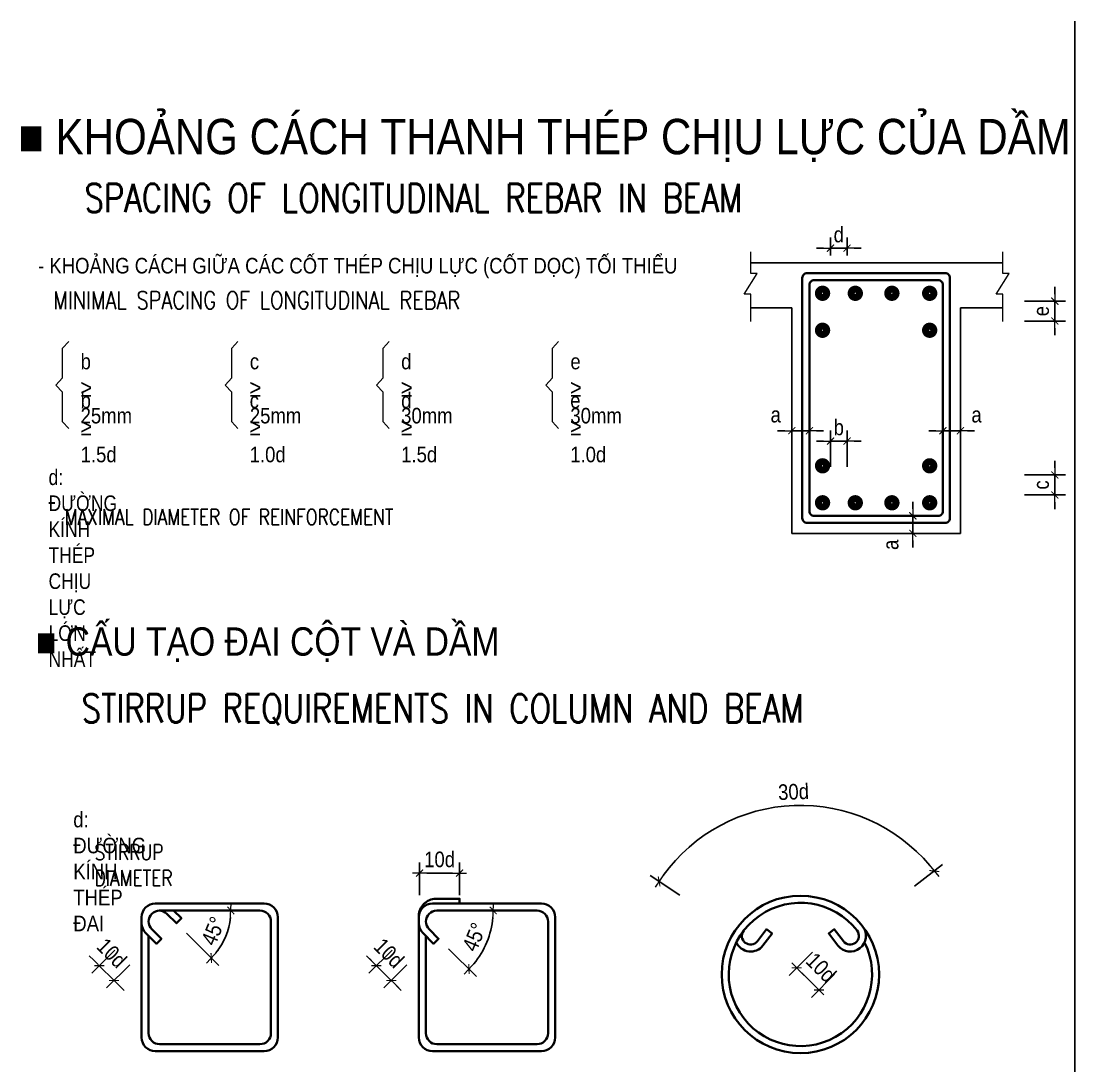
# Model space of a CAD drawing. Header units: millimetres. Extents: x 408913 to 1237273, y -191467 to -86666.
# Drawn here: x 593163 to 608037, y -145087 to -130337 of the extents above; entities that cross this region are included whole.
import ezdxf
from ezdxf.enums import TextEntityAlignment as Align

# ---------------------------------------------------------------- set-up
doc = ezdxf.new("R2010")
doc.units = ezdxf.units.MM
doc.header["$LTSCALE"] = 35
doc.header["$PDMODE"] = 3
for name, color, linetype, lineweight in [('02DIM', 1, 'Continuous', 18), ('03BORDER', 3, 'Continuous', 25), ('NDC_S_DIM', 1, 'Continuous', 9), ('NDC_S_ENG TEXT', 2, 'Continuous', 9), ('NDC_S_REBAR', 4, 'Continuous', 35), ('NDC_S_VN TEXT', 7, 'Continuous', 9)]:
    doc.layers.add(name, color=color, linetype=linetype, lineweight=lineweight)
doc.layers.add('DIM', color=1, linetype='Continuous')
doc.layers.add('STR.Dim_F-CL-B', color=8, linetype='Continuous')
doc.styles.add('NDC_ARIAL', font='arial.ttf', dxfattribs={"width": 0.85})
doc.styles.add('NDC_ROMANS', font='romans.shx', dxfattribs={"width": 0.8})
doc.dimstyles.new('NDC_1-100', dxfattribs={"dimscale": 100, "dimtxt": 2.2, "dimasz": 1, "dimexe": 1.5, "dimexo": 2, "dimgap": 0.8, "dimtad": 1, "dimdec": 0, "dimdsep": 46, "dimtxsty": 'NDC_ARIAL', "dimblk": 'DIMMARK', "dimcen": 49999.938995, "dimdle": 1.5, "dimclrd": 1, "dimclre": 1, "dimclrt": 3, "dimadec": 0, "dimazin": 0, "dimtfac": 1, "dimtdec": 0, "dimtix": 1, "dimtmove": 2, "dimatfit": 3, "dimfxl": 1, "dimarcsym": 0})

# ---------------------------------------------------------------- blocks, each defined once
blk = doc.blocks.new('DIMMARK')
at = {"layer": 'NDC_S_DIM', "color": 1}
blk.add_line((-1.5, 0), (1, 0), dxfattribs=at)
at = {"layer": 'NDC_S_DIM', "color": 2, "const_width": 0.15}
blk.add_lwpolyline([(-0.5, -0.5), (0.5, 0.5)], dxfattribs=at)
blk = doc.blocks.new('*D220')
at = {"layer": 'DEFPOINTS', "color": 0, "ltscale": 30, "transparency": 16777216}
for p in [(605367, -137322), (605367, -137569), (605749, -137569)]:
    blk.add_point(p, dxfattribs=at)
at = {"layer": 'DIM', "color": 1, "lineweight": -2, "ltscale": 30, "transparency": 16777216}
for p, q in [((605749, -137222), (605749, -137122)), ((605567, -137322), (605899, -137322)), ((605749, -137322), (605749, -137569)), ((605567, -137569), (605899, -137569)), ((605749, -137669), (605749, -137769))]:
    blk.add_line(p, q, dxfattribs=at)
at = {"layer": 'DIM', "color": 1, "lineweight": -2, "ltscale": 30, "transparency": 16777216, "xscale": 100, "yscale": 100, "zscale": 100}
for p, rotation in [((605749, -137322), 270), ((605749, -137569), 90)]:
    blk.add_blockref('DIMMARK', p, dxfattribs=dict(at, rotation=rotation))
at = {"layer": 'DIM', "color": 3, "ltscale": 30, "transparency": 16777216, "insert": (605437, -137731), "char_height": 220, "attachment_point": 5, "rotation": 90, "style": 'NDC_ARIAL'}
blk.add_mtext('a', dxfattribs=at)
blk = doc.blocks.new('*D221')
at = {"layer": 'DEFPOINTS', "color": 0, "ltscale": 30, "transparency": 16777216}
for p in [(604041, -135644), (604289, -135644), (604041, -136120)]:
    blk.add_point(p, dxfattribs=at)
at = {"layer": 'DIM', "color": 1, "lineweight": -2, "ltscale": 30, "transparency": 16777216}
for p, q in [((604041, -135844), (604041, -136270)), ((604289, -135844), (604289, -136270)), ((603941, -136120), (603841, -136120)), ((604289, -136120), (604041, -136120)), ((604389, -136120), (604489, -136120))]:
    blk.add_line(p, q, dxfattribs=at)
at = {"layer": 'DIM', "color": 1, "lineweight": -2, "ltscale": 30, "transparency": 16777216, "xscale": 100, "yscale": 100, "zscale": 100}
blk.add_blockref('DIMMARK', (604041, -136120), dxfattribs=at)
at = {"layer": 'DIM', "color": 1, "lineweight": -2, "ltscale": 30, "transparency": 16777216, "xscale": 100, "yscale": 100, "zscale": 100, "rotation": 180}
blk.add_blockref('DIMMARK', (604289, -136120), dxfattribs=at)
at = {"layer": 'DIM', "color": 3, "ltscale": 30, "transparency": 16777216, "insert": (603814, -135895), "char_height": 220, "attachment_point": 5, "style": 'NDC_ARIAL'}
blk.add_mtext('a', dxfattribs=at)
blk = doc.blocks.new('*D222')
at = {"layer": 'DEFPOINTS', "color": 0, "ltscale": 30, "transparency": 16777216}
for p in [(607127, -136745), (607127, -137027), (607753, -137027)]:
    blk.add_point(p, dxfattribs=at)
at = {"layer": 'DIM', "color": 1, "lineweight": -2, "ltscale": 30, "transparency": 16777216}
for p, q in [((607753, -136645), (607753, -136545)), ((607327, -136745), (607903, -136745)), ((607753, -136745), (607753, -137027)), ((607327, -137027), (607903, -137027)), ((607753, -137127), (607753, -137227))]:
    blk.add_line(p, q, dxfattribs=at)
at = {"layer": 'DIM', "color": 1, "lineweight": -2, "ltscale": 30, "transparency": 16777216, "xscale": 100, "yscale": 100, "zscale": 100}
for p, rotation in [((607753, -136745), 270), ((607753, -137027), 90)]:
    blk.add_blockref('DIMMARK', p, dxfattribs=dict(at, rotation=rotation))
at = {"layer": 'DIM', "color": 3, "ltscale": 30, "transparency": 16777216, "insert": (607561, -136886), "char_height": 220, "attachment_point": 5, "rotation": 90, "style": 'NDC_ARIAL'}
blk.add_mtext('c', dxfattribs=at)
blk = doc.blocks.new('*D223')
at = {"layer": 'DEFPOINTS', "color": 0, "ltscale": 30, "transparency": 16777216}
for p in [(606173, -135644), (606420, -135644), (606420, -136120)]:
    blk.add_point(p, dxfattribs=at)
at = {"layer": 'DIM', "color": 1, "lineweight": -2, "ltscale": 30, "transparency": 16777216}
for p, q in [((606173, -135844), (606173, -136270)), ((606420, -135844), (606420, -136270)), ((606073, -136120), (605973, -136120)), ((606173, -136120), (606420, -136120)), ((606520, -136120), (606620, -136120))]:
    blk.add_line(p, q, dxfattribs=at)
at = {"layer": 'DIM', "color": 1, "lineweight": -2, "ltscale": 30, "transparency": 16777216, "xscale": 100, "yscale": 100, "zscale": 100}
blk.add_blockref('DIMMARK', (606173, -136120), dxfattribs=at)
at = {"layer": 'DIM', "color": 1, "lineweight": -2, "ltscale": 30, "transparency": 16777216, "xscale": 100, "yscale": 100, "zscale": 100, "rotation": 180}
blk.add_blockref('DIMMARK', (606420, -136120), dxfattribs=at)
at = {"layer": 'DIM', "color": 3, "ltscale": 30, "transparency": 16777216, "insert": (606648, -135895), "char_height": 220, "attachment_point": 5, "style": 'NDC_ARIAL'}
blk.add_mtext('a', dxfattribs=at)
blk = doc.blocks.new('*D224')
at = {"layer": 'DEFPOINTS', "color": 0, "ltscale": 30, "transparency": 16777216}
for p in [(607127, -134291), (607753, -134291), (607127, -134572)]:
    blk.add_point(p, dxfattribs=at)
at = {"layer": 'DIM', "color": 1, "lineweight": -2, "ltscale": 30, "transparency": 16777216}
for p, q in [((607753, -134191), (607753, -134091)), ((607327, -134291), (607903, -134291)), ((607753, -134572), (607753, -134291)), ((607327, -134572), (607903, -134572)), ((607753, -134672), (607753, -134772))]:
    blk.add_line(p, q, dxfattribs=at)
at = {"layer": 'DIM', "color": 1, "lineweight": -2, "ltscale": 30, "transparency": 16777216, "xscale": 100, "yscale": 100, "zscale": 100}
for p, rotation in [((607753, -134291), 270), ((607753, -134572), 90)]:
    blk.add_blockref('DIMMARK', p, dxfattribs=dict(at, rotation=rotation))
at = {"layer": 'DIM', "color": 3, "ltscale": 30, "transparency": 16777216, "insert": (607561, -134432), "char_height": 220, "attachment_point": 5, "rotation": 90, "style": 'NDC_ARIAL'}
blk.add_mtext('e', dxfattribs=at)
blk = doc.blocks.new('*D225')
at = {"layer": 'DEFPOINTS', "color": 0, "ltscale": 30, "transparency": 16777216}
for p in [(604588, -133543), (604588, -133846), (604821, -133846)]:
    blk.add_point(p, dxfattribs=at)
at = {"layer": 'DIM', "color": 1, "lineweight": -2, "ltscale": 30, "transparency": 16777216}
for p, q in [((604588, -133646), (604588, -133393)), ((604821, -133646), (604821, -133393)), ((604488, -133543), (604388, -133543)), ((604821, -133543), (604588, -133543)), ((604921, -133543), (605021, -133543))]:
    blk.add_line(p, q, dxfattribs=at)
at = {"layer": 'DIM', "color": 1, "lineweight": -2, "ltscale": 30, "transparency": 16777216, "xscale": 100, "yscale": 100, "zscale": 100}
blk.add_blockref('DIMMARK', (604588, -133543), dxfattribs=at)
at = {"layer": 'DIM', "color": 1, "lineweight": -2, "ltscale": 30, "transparency": 16777216, "xscale": 100, "yscale": 100, "zscale": 100, "rotation": 180}
blk.add_blockref('DIMMARK', (604821, -133543), dxfattribs=at)
at = {"layer": 'DIM', "color": 3, "ltscale": 30, "transparency": 16777216, "insert": (604704, -133352), "char_height": 220, "attachment_point": 5, "style": 'NDC_ARIAL'}
blk.add_mtext('d', dxfattribs=at)
blk = doc.blocks.new('*D226')
at = {"layer": 'DEFPOINTS', "color": 0, "ltscale": 30, "transparency": 16777216}
for p in [(604588, -136267), (604588, -136828), (604821, -136828)]:
    blk.add_point(p, dxfattribs=at)
at = {"layer": 'DIM', "color": 1, "lineweight": -2, "ltscale": 30, "transparency": 16777216}
for p, q in [((604588, -136628), (604588, -136117)), ((604821, -136628), (604821, -136117)), ((604488, -136267), (604388, -136267)), ((604821, -136267), (604588, -136267)), ((604921, -136267), (605021, -136267))]:
    blk.add_line(p, q, dxfattribs=at)
at = {"layer": 'DIM', "color": 1, "lineweight": -2, "ltscale": 30, "transparency": 16777216, "xscale": 100, "yscale": 100, "zscale": 100}
blk.add_blockref('DIMMARK', (604588, -136267), dxfattribs=at)
at = {"layer": 'DIM', "color": 1, "lineweight": -2, "ltscale": 30, "transparency": 16777216, "xscale": 100, "yscale": 100, "zscale": 100, "rotation": 180}
blk.add_blockref('DIMMARK', (604821, -136267), dxfattribs=at)
at = {"layer": 'DIM', "color": 3, "ltscale": 30, "transparency": 16777216, "insert": (604704, -136075), "char_height": 220, "attachment_point": 5, "style": 'NDC_ARIAL'}
blk.add_mtext('b', dxfattribs=at)
blk = doc.blocks.new('*D231')
at = {"layer": 'DEFPOINTS', "color": 0, "ltscale": 30, "transparency": 16777216}
for p in [(598788, -142365), (598788, -142878), (599352, -142878)]:
    blk.add_point(p, dxfattribs=at)
at = {"layer": 'DIM', "color": 1, "lineweight": -2, "ltscale": 30, "transparency": 16777216}
for p, q in [((598788, -142678), (598788, -142215)), ((599352, -142678), (599352, -142215)), ((599252, -142365), (598888, -142365))]:
    blk.add_line(p, q, dxfattribs=at)
at = {"layer": 'DIM', "color": 1, "lineweight": -2, "ltscale": 30, "transparency": 16777216, "xscale": 100, "yscale": 100, "zscale": 100, "rotation": 180}
blk.add_blockref('DIMMARK', (598788, -142365), dxfattribs=at)
at = {"layer": 'DIM', "color": 1, "lineweight": -2, "ltscale": 30, "transparency": 16777216, "xscale": 100, "yscale": 100, "zscale": 100}
blk.add_blockref('DIMMARK', (599352, -142365), dxfattribs=at)
at = {"layer": 'DIM', "color": 3, "ltscale": 30, "transparency": 16777216, "insert": (599070, -142173), "char_height": 220, "attachment_point": 5, "style": 'NDC_ARIAL'}
blk.add_mtext('10d', dxfattribs=at)
blk = doc.blocks.new('*D232')
at = {"layer": 'DEFPOINTS', "color": 0, "ltscale": 30, "transparency": 16777216}
for p in [(594629, -143310), (594838, -143519), (594267, -143672)]:
    blk.add_point(p, dxfattribs=at)
at = {"layer": 'DIM', "color": 1, "lineweight": -2, "ltscale": 30, "transparency": 16777216}
for p, q in [((594487, -143451), (594160, -143778)), ((594196, -143601), (594125, -143531)), ((594475, -143881), (594267, -143672)), ((594696, -143660), (594369, -143987)), ((594546, -143952), (594617, -144022))]:
    blk.add_line(p, q, dxfattribs=at)
at = {"layer": 'DIM', "color": 1, "lineweight": -2, "ltscale": 30, "transparency": 16777216, "xscale": 100, "yscale": 100, "zscale": 100}
for p, rotation in [((594267, -143672), 315), ((594475, -143881), 135)]:
    blk.add_blockref('DIMMARK', p, dxfattribs=dict(at, rotation=rotation))
at = {"layer": 'DIM', "color": 3, "ltscale": 30, "transparency": 16777216, "insert": (594443, -143495), "char_height": 220, "attachment_point": 5, "rotation": 315, "style": 'NDC_ARIAL'}
blk.add_mtext('10d', dxfattribs=at)
blk = doc.blocks.new('*D234')
at = {"layer": 'DEFPOINTS', "color": 0, "ltscale": 30, "transparency": 16777216}
for p in [(604474, -143340), (604786, -143653), (604111, -143703)]:
    blk.add_point(p, dxfattribs=at)
at = {"layer": 'DIM', "color": 1, "lineweight": -2, "ltscale": 30, "transparency": 16777216}
for p, q in [((604332, -143482), (604005, -143809)), ((604353, -143944), (604182, -143773)), ((604645, -143794), (604318, -144121))]:
    blk.add_line(p, q, dxfattribs=at)
at = {"layer": 'DIM', "color": 1, "lineweight": -2, "ltscale": 30, "transparency": 16777216, "xscale": 100, "yscale": 100, "zscale": 100}
for p, rotation in [((604111, -143703), 135), ((604424, -144015), 315)]:
    blk.add_blockref('DIMMARK', p, dxfattribs=dict(at, rotation=rotation))
at = {"layer": 'DIM', "color": 3, "ltscale": 30, "transparency": 16777216, "insert": (604454, -143700), "char_height": 220, "attachment_point": 5, "rotation": 315, "style": 'NDC_ARIAL'}
blk.add_mtext('10d', dxfattribs=at)
blk = doc.blocks.new('*D235')
at = {"layer": 'DEFPOINTS', "color": 0, "ltscale": 30, "transparency": 16777216}
for p in [(595119, -142893), (596534, -142893), (595222, -142939), (595356, -143073), (595997, -143367)]:
    blk.add_point(p, dxfattribs=at)
at = {"layer": 'DIM', "color": 1, "lineweight": -2, "ltscale": 30, "transparency": 16777216}
blk.add_line((595498, -143215), (595953, -143670), dxfattribs=at)
blk.add_arc((595176, -142893), 948, 321.0466, 353.9534, dxfattribs=at)
at = {"layer": 'DIM', "color": 1, "lineweight": -2, "ltscale": 30, "transparency": 16777216, "xscale": 100, "yscale": 100, "zscale": 100}
for p, rotation in [((596124, -142893), 86.97669699945833), ((595847, -143564), 228.0233030006378)]:
    blk.add_blockref('DIMMARK', p, dxfattribs=dict(at, rotation=rotation))
at = {"layer": 'DIM', "color": 3, "ltscale": 30, "transparency": 16777216, "insert": (595875, -143183), "char_height": 220, "attachment_point": 5, "rotation": 67.5, "style": 'NDC_ARIAL'}
blk.add_mtext('45°', dxfattribs=at)
blk = doc.blocks.new('*D237')
at = {"layer": 'DEFPOINTS', "color": 0, "ltscale": 30, "transparency": 16777216}
for p in [(599031, -142893), (600446, -142893), (598921, -143158), (599056, -143292), (599670, -143478)]:
    blk.add_point(p, dxfattribs=at)
at = {"layer": 'DIM', "color": 1, "lineweight": -2, "ltscale": 30, "transparency": 16777216}
blk.add_line((599197, -143433), (599590, -143827), dxfattribs=at)
blk.add_arc((598657, -142893), 1169, 319.9007, 355.0993, dxfattribs=at)
at = {"layer": 'DIM', "color": 1, "lineweight": -2, "ltscale": 30, "transparency": 16777216, "xscale": 100, "yscale": 100, "zscale": 100}
for p, rotation in [((599827, -142893), 87.54966070367107), ((599484, -143720), 227.4503392964247)]:
    blk.add_blockref('DIMMARK', p, dxfattribs=dict(at, rotation=rotation))
at = {"layer": 'DIM', "color": 3, "ltscale": 30, "transparency": 16777216, "insert": (599560, -143268), "char_height": 220, "attachment_point": 5, "rotation": 67.5, "style": 'NDC_ARIAL'}
blk.add_mtext('45°', dxfattribs=at)
blk = doc.blocks.new('*D238')
at = {"layer": 'DEFPOINTS', "color": 0, "ltscale": 30, "transparency": 16777216}
for p in [(604820, -141501), (605616, -142673), (602628, -142785), (605163, -143023), (603106, -143100)]:
    blk.add_point(p, dxfattribs=at)
at = {"layer": 'DIM', "color": 1, "lineweight": -2, "ltscale": 30, "transparency": 16777216}
for p, q in [((605774, -142551), (606170, -142244)), ((602461, -142675), (602043, -142400))]:
    blk.add_line(p, q, dxfattribs=at)
blk.add_arc((604162, -143796), 2388, 40.0841, 144.2316, dxfattribs=at)
at = {"layer": 'DIM', "color": 1, "lineweight": -2, "ltscale": 30, "transparency": 16777216, "xscale": 100, "yscale": 100, "zscale": 100}
for p, rotation in [((606052, -142336), 308.8841620562364), ((602168, -142482), 235.4315813443112)]:
    blk.add_blockref('DIMMARK', p, dxfattribs=dict(at, rotation=rotation))
at = {"layer": 'DIM', "color": 3, "ltscale": 30, "transparency": 16777216, "insert": (604065, -141218), "char_height": 220, "attachment_point": 5, "rotation": 2.1579, "style": 'NDC_ARIAL'}
blk.add_mtext('30d', dxfattribs=at)
blk = doc.blocks.new('*D239')
at = {"layer": 'DEFPOINTS', "color": 0, "ltscale": 30, "transparency": 16777216}
for p in [(598541, -143310), (598750, -143519), (598179, -143672)]:
    blk.add_point(p, dxfattribs=at)
at = {"layer": 'DIM', "color": 1, "lineweight": -2, "ltscale": 30, "transparency": 16777216}
for p, q in [((598399, -143451), (598072, -143778)), ((598108, -143601), (598037, -143531)), ((598387, -143881), (598179, -143672)), ((598608, -143660), (598281, -143987)), ((598458, -143952), (598529, -144022))]:
    blk.add_line(p, q, dxfattribs=at)
at = {"layer": 'DIM', "color": 1, "lineweight": -2, "ltscale": 30, "transparency": 16777216, "xscale": 100, "yscale": 100, "zscale": 100}
for p, rotation in [((598179, -143672), 315), ((598387, -143881), 135)]:
    blk.add_blockref('DIMMARK', p, dxfattribs=dict(at, rotation=rotation))
at = {"layer": 'DIM', "color": 3, "ltscale": 30, "transparency": 16777216, "insert": (598355, -143495), "char_height": 220, "attachment_point": 5, "rotation": 315, "style": 'NDC_ARIAL'}
blk.add_mtext('10d', dxfattribs=at)

msp = doc.modelspace()

# ---------------------------------------------------------------- linework, layer by layer
at = {"layer": '02DIM'}
for points in [[(603463.8, -134577.1), (603463.8, -134191.2), (603367.4, -134191.2), (603550.9, -133899.7), (603463.8, -133899.7), (603463.8, -133596.9)], [(607021.1, -134577.1), (607021.1, -134191.2), (606924.8, -134191.2), (607108.3, -133899.7), (607021.1, -133899.7), (607021.1, -133596.9)]]:
    msp.add_lwpolyline(points, dxfattribs=at)
at = {"layer": '03BORDER'}
for p, q in [((603463.8, -133748.3), (607021.1, -133748.3)), ((603463.8, -134384.5), (604041.3, -134384.5)), ((604041.3, -137569.2), (604041.3, -134384.5)), ((606420.1, -137569.2), (606420.1, -134384.5)), ((606420.1, -134384.5), (607021.1, -134384.5)), ((604041.3, -137569.2), (606420.1, -137569.2))]:
    msp.add_line(p, q, dxfattribs=at)
at = {"layer": 'NDC_S_REBAR'}
for points in [[(604189.4, -133961.9), (604189.4, -137355.6, 0.4142136), (604254.9, -137421), (606206.5, -137421, 0.4142136), (606272, -137355.6), (606272, -133961.9, 0.4142136), (606206.5, -133896.4), (604254.9, -133896.4, 0.4142136)], [(606172.8, -134060.5, 0.4142136), (606108, -133995.7), (604353.4, -133995.7, 0.4142136), (604288.7, -134060.5), (604288.7, -137257, 0.4142136), (604353.4, -137321.8), (606108, -137321.8, 0.4142136), (606172.8, -137257)]]:
    msp.add_lwpolyline(points, format="xyb", close=True, dxfattribs=at)
at = {"layer": 'NDC_S_REBAR', "const_width": 100}
for points in [[(604532.8, -134180.1, 1), (604416.8, -134180.1, 1)], [(604994.9, -134180.1, 1), (604878.9, -134180.1, 1)], [(605511.4, -134180.1, 1), (605395.4, -134180.1, 1)], [(605928.6, -134180.1, -1), (606044.7, -134180.1, -1)], [(604532.8, -134702, 1), (604416.8, -134702, 1)], [(605928.6, -134702, -1), (606044.7, -134702, -1)], [(604532.8, -136615.5, -1), (604416.8, -136615.5, -1)], [(605928.6, -136615.5, 1), (606044.7, -136615.5, 1)], [(604532.8, -137137.4, -1), (604416.8, -137137.4, -1)], [(604994.9, -137137.4, -1), (604878.9, -137137.4, -1)], [(605511.4, -137137.4, -1), (605395.4, -137137.4, -1)], [(605928.6, -137137.4, 1), (606044.7, -137137.4, 1)]]:
    msp.add_lwpolyline(points, format="xyb", close=True, dxfattribs=at)
at = {"layer": 'NDC_S_REBAR'}
for points in [[(598876, -143252.6), (598876, -144625.8, 0.4142136), (599030.7, -144780.5), (600446.3, -144780.5, 0.4142136), (600601, -144625.8), (600601, -143048.2, 0.4142136), (600446.3, -142893.5), (599030.7, -142893.5, 0.4142136), (598876, -143048.2, 0.1989124), (598921.3, -143157.5), (599055.9, -143292.1), (598985.7, -143362.2), (598833.4, -143210, -0.1989124), (598776.8, -143073.3), (598776.8, -142969.8, -0.4142136), (599018.5, -142728.1), (599351.7, -142728.1), (599351.7, -142794.2)], [(594964, -143252.6), (594964, -144625.8, 0.4142136), (595118.7, -144780.5), (596534.3, -144780.5, 0.4142136), (596689, -144625.8), (596689, -143048.2, 0.4142136), (596534.3, -142893.5), (595118.7, -142893.5, 0.4142136), (594964, -143048.2, 0.1989124), (595009.3, -143157.5), (595143.9, -143292.1), (595073.7, -143362.2), (594921.4, -143210, -0.1989124), (594864.8, -143073.3), (594864.8, -142987.6, -0.4142136), (595058.1, -142794.2), (596594.9, -142794.2, -0.4142136), (596788.2, -142987.6), (596788.2, -144686.3, -0.4142136), (596594.9, -144879.7), (595058.1, -144879.7, -0.4142136), (594864.8, -144686.3), (594864.8, -143061.3)], [(595112.3, -142893.5, -0.1989124), (595221.6, -142938.8), (595356.2, -143073.3), (595426.3, -143003.1), (595316.7, -142893.5)], [(598776.8, -143061.3), (598776.8, -144686.3, 0.4142136), (598970.1, -144879.7), (600506.9, -144879.7, 0.4142136), (600700.2, -144686.3), (600700.2, -142987.6, 0.4142136), (600506.9, -142794.2), (598970.1, -142794.2, 0.4142136), (598776.8, -142987.6)], [(604962.4, -143177.5, 20.5241501), (605066.9, -143344)], [(603361.9, -143177.5, 1), (603554.5, -143326.3)]]:
    msp.add_lwpolyline(points, format="xyb", dxfattribs=at)
for points in [[(603633, -143387), (603762.9, -143218.9), (603684.3, -143158.2), (603554.5, -143326.3)], [(604691.3, -143387), (604561.4, -143218.9), (604640, -143158.2), (604769.8, -143326.3)]]:
    msp.add_lwpolyline(points, dxfattribs=at)
msp.add_circle((604162.1, -143795.7), 1110.5, dxfattribs=at)
for centre, radius, start, end in [((604866.1, -143251.9), 220.9, 217.68421, 37.68421), ((604866.1, -143251.9), 121.7, 217.68421, 37.68421), ((603458.2, -143251.9), 220.9, 204.64945, 322.31579)]:
    msp.add_arc(centre, radius, start, end, dxfattribs=at)
at = {"layer": 'NDC_S_VN TEXT'}
for points in [[(593836.4, -136089.3), (593749.7, -135996.9), (593749.7, -135575.2), (593655.1, -135474.7), (593749.7, -135374.2), (593749.7, -134952.5), (593836.4, -134860.2)], [(596224.7, -136089.3), (596138, -135996.9), (596138, -135575.2), (596043.4, -135474.7), (596138, -135374.2), (596138, -134952.5), (596224.7, -134860.2)], [(598360.4, -136089.3), (598273.7, -135996.9), (598273.7, -135575.2), (598179.1, -135474.7), (598273.7, -135374.2), (598273.7, -134952.5), (598360.4, -134860.2)], [(600748.7, -136089.3), (600662, -135996.9), (600662, -135575.2), (600567.4, -135474.7), (600662, -135374.2), (600662, -134952.5), (600748.7, -134860.2)]]:
    msp.add_lwpolyline(points, dxfattribs=at)
at = {"layer": 'STR.Dim_F-CL-B'}
msp.add_line((608036.6, -186337.2), (608036.6, -130337.2), dxfattribs=at)

# ---------------------------------------------------------------- texts
at = {"layer": 'NDC_S_ENG TEXT', "style": 'NDC_ROMANS', "width": 0.8}
for s, height, p in [('SPACING OF LONGITUDINAL REBAR IN BEAM', 400, (594058.1, -133032.9)), ('MINIMAL SPACING OF LONGITUDINAL REBAR ', 250, (593618.9, -134402.9)), ('MAXIMAL DIAMETER OF REINFORCEMENT', 220, (593779.8, -137447.9)), ('STIRRUP REQUIREMENTS IN COLUMN AND BEAM', 400, (594017.6, -140239.4))]:
    msp.add_text(s, height=height, dxfattribs=at).set_placement(p)
at = {"layer": 'NDC_S_ENG TEXT', "insert": (594200.8, -141959.2), "char_height": 220, "width": 0.75, "attachment_point": 1, "style": 'NDC_ROMANS'}
msp.add_mtext('STIRRUP DIAMETER', dxfattribs=at)
at = {"layer": 'NDC_S_VN TEXT', "style": 'NDC_ARIAL', "width": 0.85}
msp.add_text('■ KHOẢNG CÁCH THANH THÉP CHỊU LỰC CỦA DẦM', height=500, dxfattribs=at).set_placement((593127.7, -132218))
msp.add_text('- KHOẢNG CÁCH GIỮA CÁC CỐT THÉP CHỊU LỰC (CỐT DỌC) TỐI THIỂU', height=220, dxfattribs=at).set_placement((593403.1, -133790.5), align=Align.MIDDLE_LEFT)
at = {"layer": 'NDC_S_VN TEXT', "attachment_point": 1, "style": 'NDC_ARIAL'}
for s, insert, char_height, width in [('b {\\H1.083x;≥} 25mm', (594003.7, -135033.3), 220, 0.75), ('d {\\H1.083x;≥} 30mm', (598527.7, -135033.3), 220, 0.75), ('c {\\H1.083x;≥} 25mm', (596392, -135033.3), 220, 0.75), ('e {\\H1.083x;≥} 30mm', (600916, -135033.3), 220, 0.75), ('b {\\H1.083x;≥} 1.5d', (594003.7, -135581.9), 220, 0.75), ('c {\\H1.083x;≥} 1.0d', (596389.6, -135581.9), 220, 0.75), ('d {\\H1.083x;≥} 1.5d', (598527.7, -135581.9), 220, 0.75), ('e {\\H1.083x;≥} 1.0d', (600913.6, -135581.9), 220, 0.75), ('{\\fArial|b0|i0|c0|p34;\\W0.8;d: ĐƯỜNG KÍNH THÉP CHỊU LỰC LỚN NHẤT}', (593551.5, -136666.8), 220, 0.75), ('■ CẤU TẠO ĐAI CỘT VÀ DẦM', (593373.8, -138895.6), 400, 12498.117), ('d: ĐƯỜNG KÍNH THÉP ĐAI', (593900.4, -141499), 220, 0.75)]:
    msp.add_mtext(s, dxfattribs=dict(at, insert=insert, char_height=char_height, width=width))

# ---------------------------------------------------------------- dimensions: what is measured, and where the dimension line sits
at = {"layer": 'DIM', "ltscale": 30}
for base, p1, p2, text, picture, middle in [((604587.9, -133543.4), (604821, -133846), (604587.9, -133846), 'd', '*D225', (604704.4, -133351.5)), ((604587.9, -136266.5), (604821, -136828.4), (604587.9, -136828.4), 'b', '*D226', (604704.4, -136074.7)), ((598787.5, -142365.1), (599351.7, -142877.6), (598787.5, -142877.6), '10d', '*D231', (599069.6, -142172.8))]:
    dim = msp.add_linear_dim(base=base, p1=p1, p2=p2, text=text, dimstyle='NDC_1-100', dxfattribs=at)
    dim.commit()
    dim.dimension.update_dxf_attribs({"geometry": picture, "text_midpoint": middle})
for base, p1, p2, angle, text, picture, middle in [((607752.6, -134290.9), (607127.3, -134572.2), (607127.3, -134290.9), 270, 'e', '*D224', (607560.7, -134431.6)), ((607752.6, -137026.6), (607127.3, -136745.3), (607127.3, -137026.6), 90, 'c', '*D222', (607560.7, -136885.9))]:
    dim = msp.add_linear_dim(base=base, p1=p1, p2=p2, angle=angle, text=text, dimstyle='NDC_1-100', dxfattribs=at)
    dim.commit()
    dim.dimension.update_dxf_attribs({"geometry": picture, "text_midpoint": middle})
dim = msp.add_linear_dim(base=(604041.3, -136120.1), p1=(604288.7, -135644), p2=(604041.3, -135644), text='a', dimstyle='NDC_1-100', dxfattribs=at)
dim.commit()
dim.dimension.update_dxf_attribs({"geometry": '*D221', "text_midpoint": (603813.8, -135895.1), "dimtype": 160})
for base, p1, p2, angle, text, picture, middle in [((606420.1, -136120.1), (606172.8, -135644), (606420.1, -135644), 180, 'a', '*D223', (606647.6, -135895.1)), ((605748.6, -137569.2), (605366.8, -137321.8), (605366.8, -137569.2), 90, 'a', '*D220', (605437.3, -137730.5)), ((594266.5, -143672), (594837.8, -143518.6), (594628.9, -143309.7), 315, '10d', '*D232', (594443.2, -143495.3)), ((598178.5, -143672), (598749.8, -143518.6), (598540.9, -143309.7), 315, '10d', '*D239', (598355.2, -143495.3)), ((604111.5, -143702.6), (604786.3, -143652.7), (604473.9, -143340.2), 315, '10d', '*D234', (604454.3, -143699.6))]:
    dim = msp.add_linear_dim(base=base, p1=p1, p2=p2, angle=angle, text=text, dimstyle='NDC_1-100', dxfattribs=at)
    dim.commit()
    dim.dimension.update_dxf_attribs({"geometry": picture, "text_midpoint": middle, "dimtype": 160})
dim = msp.add_angular_dim_2l(base=(604820.3, -141500.6), line1=((605162.7, -143022.8), (605615.8, -142672.8)), line2=((603106.3, -143100.3), (602628.1, -142785.4)), text='30d', dimstyle='NDC_1-100', dxfattribs=at)
dim.commit()
dim.dimension.update_dxf_attribs({"geometry": '*D238', "text_midpoint": (604065, -141217.5)})
for base, line1, line2, picture, middle in [((595997.3, -143367.5), ((596534.3, -142893.5), (595118.7, -142893.5)), ((595356.2, -143073.3), (595221.6, -142938.8)), '*D235', (595874.9, -143182.8)), ((599670.1, -143478.2), ((600446.3, -142893.5), (599030.7, -142893.5)), ((599055.9, -143292.1), (598921.3, -143157.5)), '*D237', (599560.5, -143267.6))]:
    dim = msp.add_angular_dim_2l(base=base, line1=line1, line2=line2, dimstyle='NDC_1-100', dxfattribs=at)
    dim.commit()
    dim.dimension.update_dxf_attribs({"geometry": picture, "text_midpoint": middle})

doc.saveas('drawing.dxf')
